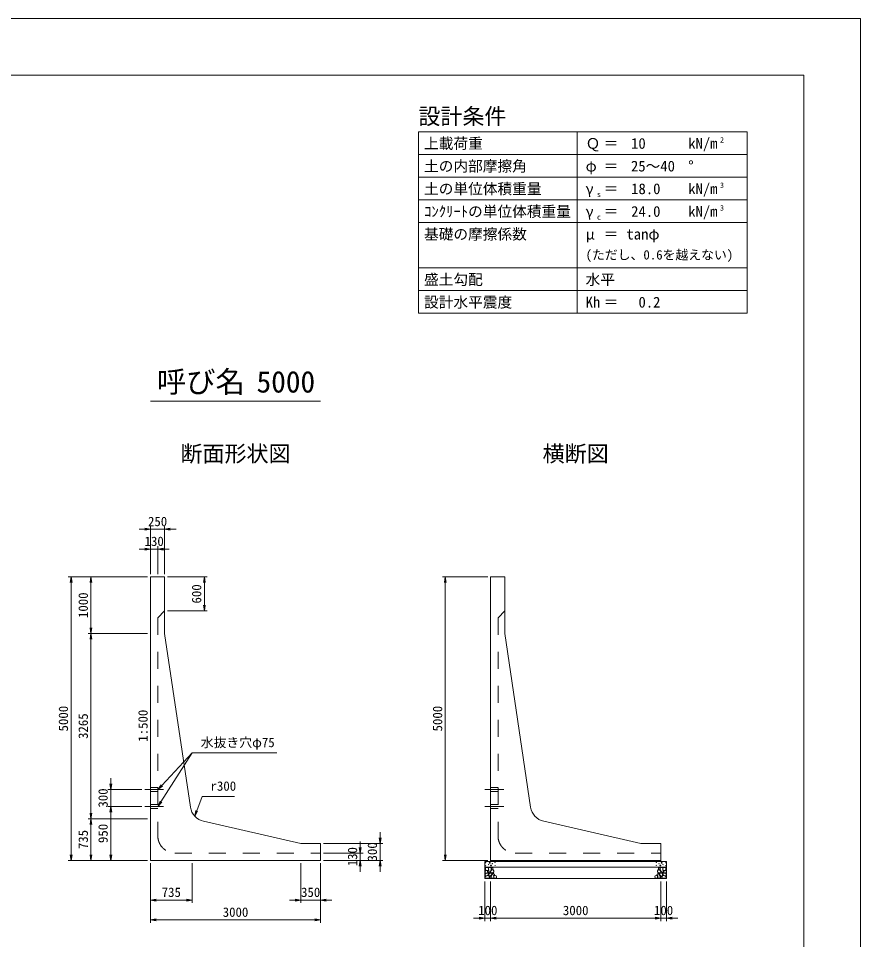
# Model space of a CAD drawing. Units: millimetres at full size. Extents: x 0 to 42050, y 0 to 29700.
# Drawn here: x 27196 to 42050, y 13453 to 29700 of the extents above; entities that cross this region are included whole.
import ezdxf
from ezdxf.enums import TextEntityAlignment as Align

# ---------------------------------------------------------------- set-up
doc = ezdxf.new("R2010")
doc.units = ezdxf.units.MM
doc.header["$LTSCALE"] = 50
doc.linetypes.add('CHAIN', pattern=[18.5, 12, -1.5, 3.5, -1.5])
doc.linetypes.add('DASHED_SPACED', pattern=[12, 6, -6])
for name, color, linetype, lineweight in [('D-BMK', 2, 'CHAIN', 13), ('D-DCR-HCHn', 4, 'Continuous', 9), ('D-STR-DIM', 7, 'Continuous', 13), ('D-STR-STRn', 1, 'Continuous', 13), ('D-STR-TXT', 7, 'Continuous', 13), ('D-TTL', 2, 'Continuous', 13), ('D-TTL-FRAM', 2, 'Continuous', 13), ('D-TTL-LINE', 7, 'Continuous', 13), ('D-TTL-TXT', 7, 'Continuous', 13)]:
    doc.layers.add(name, color=color, linetype=linetype, lineweight=lineweight)
doc.styles.add('ＭＳ ゴシック', font='')
doc.styles.get('ＭＳ ゴシック').set_extended_font_data('MS Gothic')

# ---------------------------------------------------------------- blocks, each defined once
blk = doc.blocks.new('open_arrow')
at = {"color": 0, "linetype": 'Continuous', "lineweight": -2}
blk.add_lwpolyline([(7.5, 1.25), (0, 0), (7.5, -1.25)], dxfattribs=at)

msp = doc.modelspace()

# ---------------------------------------------------------------- linework, layer by layer
at = {"layer": 'D-BMK'}
for p, q in [((29425, 16100), (29755, 16100)), ((35425, 16100), (35755, 16100)), ((29425, 15800), (29755, 15800)), ((35425, 15800), (35755, 15800))]:
    msp.add_line(p, q, dxfattribs=at)
at = {"layer": 'D-DCR-HCHn'}
for points in [[(35432.28, 14663.81), (35425.35, 14643), (35434.59, 14629.14), (35457.71, 14626.82), (35473.49, 14633.6), (35466.95, 14649.94), (35471.58, 14659.18), (35462.33, 14668.43), (35448.46, 14673.05)], [(35476.16, 14587.01), (35493.28, 14612.69), (35491.14, 14619.11), (35467.59, 14625.53), (35446.19, 14623.39), (35431.21, 14610.55), (35429.07, 14595.57), (35431.21, 14580.59), (35448.33, 14576.31)], [(35476.2, 14721.59), (35455.4, 14726.22), (35436.9, 14716.97), (35434.59, 14696.17), (35439.21, 14679.99), (35462.33, 14673.05), (35478.51, 14673.05), (35485.44, 14684.61), (35485.44, 14710.04)], [(35494.69, 14723.91), (35487.76, 14703.1), (35490.07, 14679.99), (35473.89, 14654.56), (35494.69, 14643), (35517.8, 14654.56), (35531.67, 14673.05), (35536.3, 14703.1), (35531.67, 14719.28), (35517.8, 14726.22)], [(35499.31, 14643), (35487.76, 14633.76), (35492.38, 14626.82), (35508.56, 14626.82), (35515.49, 14629.14), (35520.12, 14638.38), (35513.18, 14645.32)], [(35536.08, 14587.01), (35546.78, 14612.69), (35538.22, 14623.39), (35512.54, 14623.39), (35501.84, 14619.11), (35491.14, 14604.13), (35491.14, 14591.29), (35501.84, 14574.17), (35514.68, 14572.03)], [(35533.98, 14668.43), (35522.43, 14640.69), (35531.67, 14629.14), (35559.41, 14629.14), (35570.97, 14633.76), (35582.53, 14649.94), (35582.53, 14663.81), (35570.97, 14682.3), (35557.1, 14684.61)], [(35538.61, 14719.28), (35538.61, 14691.55), (35550.16, 14684.61), (35561.72, 14691.55), (35564.03, 14707.73), (35561.72, 14721.59), (35545.54, 14726.22)], [(35568.19, 14610.55), (35578.89, 14619.11), (35574.61, 14625.53), (35559.62, 14625.53), (35553.2, 14623.39), (35548.92, 14614.83), (35555.34, 14608.41)], [(38516.02, 14668.43), (38527.57, 14640.69), (38518.33, 14629.14), (38490.59, 14629.14), (38479.03, 14633.76), (38467.47, 14649.94), (38467.47, 14663.81), (38479.03, 14682.3), (38492.9, 14684.61)], [(38481.81, 14610.55), (38471.11, 14619.11), (38475.39, 14625.53), (38490.38, 14625.53), (38496.8, 14623.39), (38501.08, 14614.83), (38494.66, 14608.41)], [(38511.39, 14719.28), (38511.39, 14691.55), (38499.84, 14684.61), (38488.28, 14691.55), (38485.97, 14707.73), (38488.28, 14721.59), (38504.46, 14726.22)], [(38513.92, 14587.01), (38503.22, 14612.69), (38511.78, 14623.39), (38537.46, 14623.39), (38548.16, 14619.11), (38558.86, 14604.13), (38558.86, 14591.29), (38548.16, 14574.17), (38535.32, 14572.03)], [(38555.31, 14723.91), (38562.24, 14703.1), (38559.93, 14679.99), (38576.11, 14654.56), (38555.31, 14643), (38532.2, 14654.56), (38518.33, 14673.05), (38513.7, 14703.1), (38518.33, 14719.28), (38532.2, 14726.22)], [(38550.69, 14643), (38562.24, 14633.76), (38557.62, 14626.82), (38541.44, 14626.82), (38534.51, 14629.14), (38529.88, 14638.38), (38536.82, 14645.32)], [(38573.84, 14587.01), (38556.72, 14612.69), (38558.86, 14619.11), (38582.41, 14625.53), (38603.81, 14623.39), (38618.79, 14610.55), (38620.93, 14595.57), (38618.79, 14580.59), (38601.67, 14576.31)], [(38573.8, 14721.59), (38594.6, 14726.22), (38613.1, 14716.97), (38615.41, 14696.17), (38610.79, 14679.99), (38587.67, 14673.05), (38571.49, 14673.05), (38564.56, 14684.61), (38564.56, 14710.04)], [(38617.72, 14663.81), (38624.65, 14643), (38615.41, 14629.14), (38592.29, 14626.82), (38576.51, 14633.6), (38583.05, 14649.94), (38578.42, 14659.18), (38587.67, 14668.43), (38601.54, 14673.05)], [(35484.72, 14533.5), (35499.7, 14539.92), (35503.98, 14561.33), (35495.42, 14576.31), (35480.44, 14580.59), (35461.17, 14578.45), (35439.77, 14569.89), (35429.07, 14557.05), (35429.07, 14542.06), (35435.49, 14533.5), (35461.17, 14535.64)], [(35531.8, 14539.92), (35531.8, 14565.61), (35521.1, 14572.03), (35510.4, 14565.61), (35508.26, 14550.62), (35510.4, 14537.78), (35525.38, 14533.5)], [(35572.47, 14535.64), (35578.89, 14554.91), (35576.75, 14576.31), (35591.73, 14599.85), (35572.47, 14610.55), (35551.06, 14599.85), (35538.22, 14582.73), (35533.94, 14554.91), (35538.22, 14539.92), (35551.06, 14533.5)], [(35589.59, 14537.78), (35608.85, 14533.5), (35625.97, 14542.06), (35628.11, 14561.33), (35623.83, 14576.31), (35602.43, 14582.73), (35587.45, 14582.73), (35581.03, 14572.03), (35581.03, 14548.48)], [(38460.41, 14537.78), (38441.15, 14533.5), (38424.03, 14542.06), (38421.89, 14561.33), (38426.17, 14576.31), (38447.57, 14582.73), (38462.55, 14582.73), (38468.97, 14572.03), (38468.97, 14548.48)], [(38477.53, 14535.64), (38471.11, 14554.91), (38473.25, 14576.31), (38458.27, 14599.85), (38477.53, 14610.55), (38498.94, 14599.85), (38511.78, 14582.73), (38516.06, 14554.91), (38511.78, 14539.92), (38498.94, 14533.5)], [(38518.2, 14539.92), (38518.2, 14565.61), (38528.9, 14572.03), (38539.6, 14565.61), (38541.74, 14550.62), (38539.6, 14537.78), (38524.62, 14533.5)], [(38565.28, 14533.5), (38550.3, 14539.92), (38546.02, 14561.33), (38554.58, 14576.31), (38569.56, 14580.59), (38588.83, 14578.45), (38610.23, 14569.89), (38620.93, 14557.05), (38620.93, 14542.06), (38614.51, 14533.5), (38588.83, 14535.64)]]:
    msp.add_lwpolyline(points, close=True, dxfattribs=at)
for centre, radius in [((35435.73, 14807.43), 3), ((35508.34, 14807.43), 7.5), ((35552.71, 14791.64), 3), ((35603.13, 14813.48), 3), ((38446.87, 14813.48), 3), ((38497.29, 14791.64), 3), ((38541.66, 14807.43), 7.5), ((38614.27, 14807.43), 3), ((35436.87, 14753.92), 3), ((35487.29, 14775.76), 3), ((35531.66, 14759.97), 7.5), ((35604.27, 14759.97), 3), ((38445.73, 14759.97), 3), ((38518.34, 14759.97), 7.5), ((38562.71, 14775.76), 3), ((38613.13, 14753.92), 3)]:
    msp.add_circle(centre, radius, dxfattribs=at)
at = {"layer": 'D-STR-DIM'}
for p, q in [((29325, 20690), (29975, 20690)), ((29525, 19900), (29525, 20740)), ((29775, 19900), (29775, 20740)), ((29325, 20340), (29855, 20340)), ((29525, 19900), (29525, 20390)), ((29655, 19900), (29655, 20390)), ((29475, 19850), (28075, 19850)), ((28125, 14850), (28125, 19850)), ((29475, 19850), (28425, 19850)), ((28475, 18850), (28475, 19850)), ((29825, 19850), (30525, 19850)), ((30475, 19850), (30475, 19250)), ((35475, 19850), (34675, 19850)), ((34725, 14850), (34725, 19850)), ((29825, 19250), (30525, 19250)), ((29475, 18850), (28425, 18850)), ((29475, 18850), (28425, 18850)), ((28475, 15585), (28475, 18850)), ((28825, 15600), (28825, 16300)), ((29375, 16100), (28775, 16100)), ((29375, 15800), (28775, 15800)), ((29375, 15800), (28775, 15800)), ((28825, 14850), (28825, 15800)), ((29475, 15585), (28425, 15585)), ((29475, 15585), (28425, 15585)), ((28475, 14850), (28475, 15585)), ((33575, 15350), (33575, 14650)), ((32575, 15150), (33625, 15150)), ((33225, 15180), (33225, 14650)), ((32575, 14980), (33275, 14980)), ((29475, 14850), (28075, 14850)), ((29475, 14850), (28425, 14850)), ((29475, 14850), (28775, 14850)), ((29525, 14800), (29525, 14100)), ((29525, 14800), (29525, 13750)), ((30260, 14800), (30260, 14100)), ((32175, 14800), (32175, 14100)), ((32525, 14800), (32525, 13750)), ((32525, 14800), (32525, 14100)), ((32575, 14850), (33625, 14850)), ((32575, 14850), (33275, 14850)), ((35475, 14850), (34675, 14850)), ((35425, 14480), (35425, 13780)), ((35525, 14480), (35525, 13780)), ((35525, 14480), (35525, 13780)), ((38525, 14480), (38525, 13780)), ((38525, 14480), (38525, 13780)), ((38625, 14480), (38625, 13780)), ((29525, 14150), (30260, 14150)), ((32725, 14150), (31975, 14150)), ((35725, 13830), (35225, 13830)), ((35525, 13830), (38525, 13830)), ((38325, 13830), (38825, 13830)), ((29525, 13800), (32525, 13800))]:
    msp.add_line(p, q, dxfattribs=at)
msp.add_lwpolyline([(30306.56, 15628.15), (30340.76, 15722.12), (30433.95, 15978.15), (31005.9, 15978.15)], dxfattribs=at)
at = {"layer": 'D-STR-STRn'}
for p, q in [((29525, 19850), (29525, 14850)), ((29525, 19850), (29775, 19850)), ((29775, 19850), (29775, 18850)), ((35525, 19850), (35525, 14850)), ((35525, 19850), (35775, 19850)), ((35775, 19850), (35775, 18850)), ((29775, 18850), (30229.84, 15788.01)), ((35775, 18850), (36229.84, 15788.01)), ((30460.14, 15539.54), (32175, 15150)), ((36460.14, 15539.54), (38175, 15150)), ((32525, 15150), (32175, 15150)), ((32525, 14850), (32525, 15150)), ((38525, 15150), (38175, 15150)), ((38525, 14850), (38525, 15150)), ((29525, 14850), (32525, 14850)), ((35425, 14530), (35425, 14830)), ((35425, 14830), (38625, 14830)), ((35525, 14850), (38525, 14850)), ((35525, 14850), (35525, 14830)), ((38525, 14850), (38525, 14830)), ((38625, 14830), (38625, 14530)), ((35425, 14730), (38625, 14730)), ((35425, 14530), (38625, 14530))]:
    msp.add_line(p, q, dxfattribs=at)
at = {"layer": 'D-STR-STRn', "linetype": 'DASHED_SPACED'}
for p, q in [((29775, 19250), (29655, 19130)), ((35775, 19250), (35655, 19130)), ((29655, 19130), (29655, 15280)), ((35655, 19130), (35655, 15280)), ((29525, 16137.5), (29655, 16137.5)), ((35525, 16137.5), (35655, 16137.5)), ((29525, 16062.5), (29655, 16062.5)), ((35525, 16062.5), (35655, 16062.5)), ((29525, 15837.5), (29655, 15837.5)), ((29525, 15762.5), (29655, 15762.5)), ((35525, 15837.5), (35655, 15837.5)), ((35525, 15762.5), (35655, 15762.5)), ((29955, 14980), (32525, 14980)), ((35955, 14980), (38525, 14980))]:
    msp.add_line(p, q, dxfattribs=at)
at = {"layer": 'D-STR-STRn'}
for centre in [(30526.59, 15832.09), (36526.59, 15832.09)]:
    msp.add_arc(centre, 300, 188.44923, 257.2022, dxfattribs=at)
at = {"layer": 'D-STR-STRn', "linetype": 'DASHED_SPACED'}
for centre in [(29955, 15280), (35955, 15280)]:
    msp.add_arc(centre, 300, 180, 270, dxfattribs=at)
at = {"layer": 'D-STR-TXT'}
for points in [[(29655, 15800), (29708.97, 15884.19), (30261.76, 16746.5), (31752.24, 16746.5)], [(29655, 16100), (29723.43, 16172.92), (30261.76, 16746.5)]]:
    msp.add_lwpolyline(points, dxfattribs=at)
at = {"layer": 'D-TTL'}
for points in [[(0, 0), (42050, 0), (42050, 29700), (0, 29700)], [(1000, 1000), (41050, 1000), (41050, 28700), (1000, 28700)]]:
    msp.add_lwpolyline(points, close=True, dxfattribs=at)
at = {"layer": 'D-TTL-FRAM'}
for p, q in [((40050, 27700), (34250, 27700)), ((34250, 27700), (34250, 24500)), ((40050, 27700), (40050, 24500)), ((40050, 24500), (34250, 24500))]:
    msp.add_line(p, q, dxfattribs=at)
at = {"layer": 'D-TTL-LINE'}
for p, q in [((37050, 27700), (37050, 24500)), ((40050, 27300), (34250, 27300)), ((40050, 26900), (34250, 26900)), ((40050, 26500), (34250, 26500)), ((40050, 26100), (34250, 26100)), ((40050, 25300), (34250, 25300)), ((40050, 24900), (34250, 24900))]:
    msp.add_line(p, q, dxfattribs=at)
at = {"layer": 'D-TTL-TXT'}
msp.add_line((29525, 22950), (32525, 22950), dxfattribs=at)

# ---------------------------------------------------------------- block references
at = {"layer": 'D-STR-DIM', "xscale": 13.3, "yscale": 13.3}
for p, rotation in [((29525, 20690), 180), ((29525, 20340), 180), ((28125, 19850), 270), ((28475, 19850), 270), ((30475, 19850), 270), ((34725, 19850), 270), ((30475, 19250), 90), ((28475, 18850), 90), ((28475, 18850), 270), ((28825, 16100), 90), ((28825, 15800), 270), ((28825, 15800), 270), ((28475, 15585), 90), ((30306.56, 15628.15), 70), ((28475, 15585), 270), ((33575, 15150), 90), ((28125, 14850), 90), ((28475, 14850), 90), ((28825, 14850), 90), ((33225, 14980), 90), ((34725, 14850), 90), ((33225, 14850), 270), ((33575, 14850), 270), ((30260, 14150), 180), ((32175, 14150), 180), ((32525, 13800), 180), ((35425, 13830), 180), ((38525, 13830), 180), ((38525, 13830), 180)]:
    msp.add_blockref('open_arrow', p, dxfattribs=dict(at, rotation=rotation))
for p in [(29775, 20690), (29655, 20340), (29525, 14150), (32525, 14150), (29525, 13800), (35525, 13830), (35525, 13830), (38625, 13830)]:
    msp.add_blockref('open_arrow', p, dxfattribs=at)
at = {"layer": 'D-STR-TXT', "xscale": 13.3, "yscale": 13.3}
for p, rotation in [((29655, 16100), 46.8), ((29655, 15800), 57.3)]:
    msp.add_blockref('open_arrow', p, dxfattribs=dict(at, rotation=rotation))

# ---------------------------------------------------------------- texts
at = {"layer": 'D-STR-DIM', "style": 'ＭＳ ゴシック'}
for s, p in [('250', (29650, 20827.5)), ('130', (29590, 20477.5)), ('735', (29892.5, 14287.5)), ('350', (32350, 14287.5)), ('3000', (31025, 13937.5)), ('100', (35475, 13967.5)), ('3000', (37025, 13967.5)), ('100', (38575, 13967.5))]:
    msp.add_text(s, height=166.1, dxfattribs=at).set_placement(p, align=Align.MIDDLE_CENTER)
for s, p in [('600', (30337.5, 19550)), ('1000', (28337.5, 19350)), ('5000', (27987.5, 17350)), ('5000', (34587.5, 17350)), ('3265', (28337.5, 17217.5)), ('300', (28687.5, 15950)), ('950', (28687.5, 15325)), ('735', (28337.5, 15217.5)), ('300', (33437.5, 15000)), ('130', (33087.5, 14915))]:
    msp.add_text(s, height=166.1, rotation=90, dxfattribs=at).set_placement(p, align=Align.MIDDLE_CENTER)
msp.add_text('1:500', height=166.1, rotation=90, dxfattribs=at).set_placement((29525, 17225), align=Align.BOTTOM_CENTER)
msp.add_text('r300', height=166.1, dxfattribs=at).set_placement((30583.95, 16028.15), align=Align.BOTTOM_LEFT)
at = {"layer": 'D-STR-TXT', "style": 'ＭＳ ゴシック'}
msp.add_text('水抜き穴φ75', height=166.1, dxfattribs=at).set_placement((30411.76, 16796.5), align=Align.BOTTOM_LEFT)
at = {"layer": 'D-TTL-TXT', "style": 'ＭＳ ゴシック'}
for s, height, p in [('設計条件', 284.8, (34250, 27745.38)), ('上載荷重', 189.9, (34350, 27343.58)), ('Ｑ', 189.9, (37200, 27343.58)), ('＝', 189.9, (37520, 27343.58)), ('kN/m', 189.9, (39010, 27343.58)), ('2', 94.94, (39570, 27481.79)), ('土の内部摩擦角', 189.9, (34350, 26943.58)), ('φ', 189.9, (37200, 26943.58)), ('＝', 189.9, (37520, 26943.58)), ('25～40', 189.9, (38000.2, 26943.58)), ('°', 189.9, (39010, 26943.58)), ('土の単位体積重量', 189.9, (34350, 26543.58)), ('γ', 189.9, (37200, 26543.58)), ('＝', 189.9, (37520, 26543.58)), ('kN/m', 189.9, (39010, 26543.58)), ('3', 94.94, (39570, 26681.79)), ('s', 94.94, (37400, 26521.79)), ('ｺﾝｸﾘｰﾄの単位体積重量', 189.9, (34350, 26143.58)), ('γ', 189.9, (37200, 26143.58)), ('＝', 189.9, (37520, 26143.58)), ('kN/m', 189.9, (39010, 26143.58)), ('3', 94.94, (39570, 26281.79)), ('c', 94.94, (37400, 26121.79)), ('基礎の摩擦係数', 189.9, (34350, 25743.58)), ('μ', 189.9, (37200, 25743.58)), ('＝', 189.9, (37520, 25743.58)), ('tanφ', 189.9, (37920, 25743.58)), ('(ただし、0.6を越えない)', 166.1, (37200, 25398.14)), ('盛土勾配', 189.9, (34350, 24943.58)), ('水平', 189.9, (37200, 24943.58)), ('設計水平震度', 189.9, (34350, 24543.58)), ('Kh', 189.9, (37200, 24543.58)), ('＝', 189.9, (37520, 24543.58))]:
    msp.add_text(s, height=height, dxfattribs=at).set_placement(p, align=Align.BOTTOM_LEFT)
for s, p in [('10', (38260.1, 27343.58)), ('18.0', (38520, 26543.58)), ('24.0', (38520, 26143.58)), ('0.2', (38520, 24543.58))]:
    msp.add_text(s, height=189.9, dxfattribs=at).set_placement(p, align=Align.BOTTOM_RIGHT)
for s, height, p in [('呼び名', 379.8, (30412.5, 22987.5)), ('5000', 379.8, (31912.5, 22987.5)), ('断面形状図', 284.8, (31025, 21795.38)), ('横断図', 284.8, (37025, 21795.38))]:
    msp.add_text(s, height=height, dxfattribs=at).set_placement(p, align=Align.BOTTOM_CENTER)

doc.saveas('drawing.dxf')
